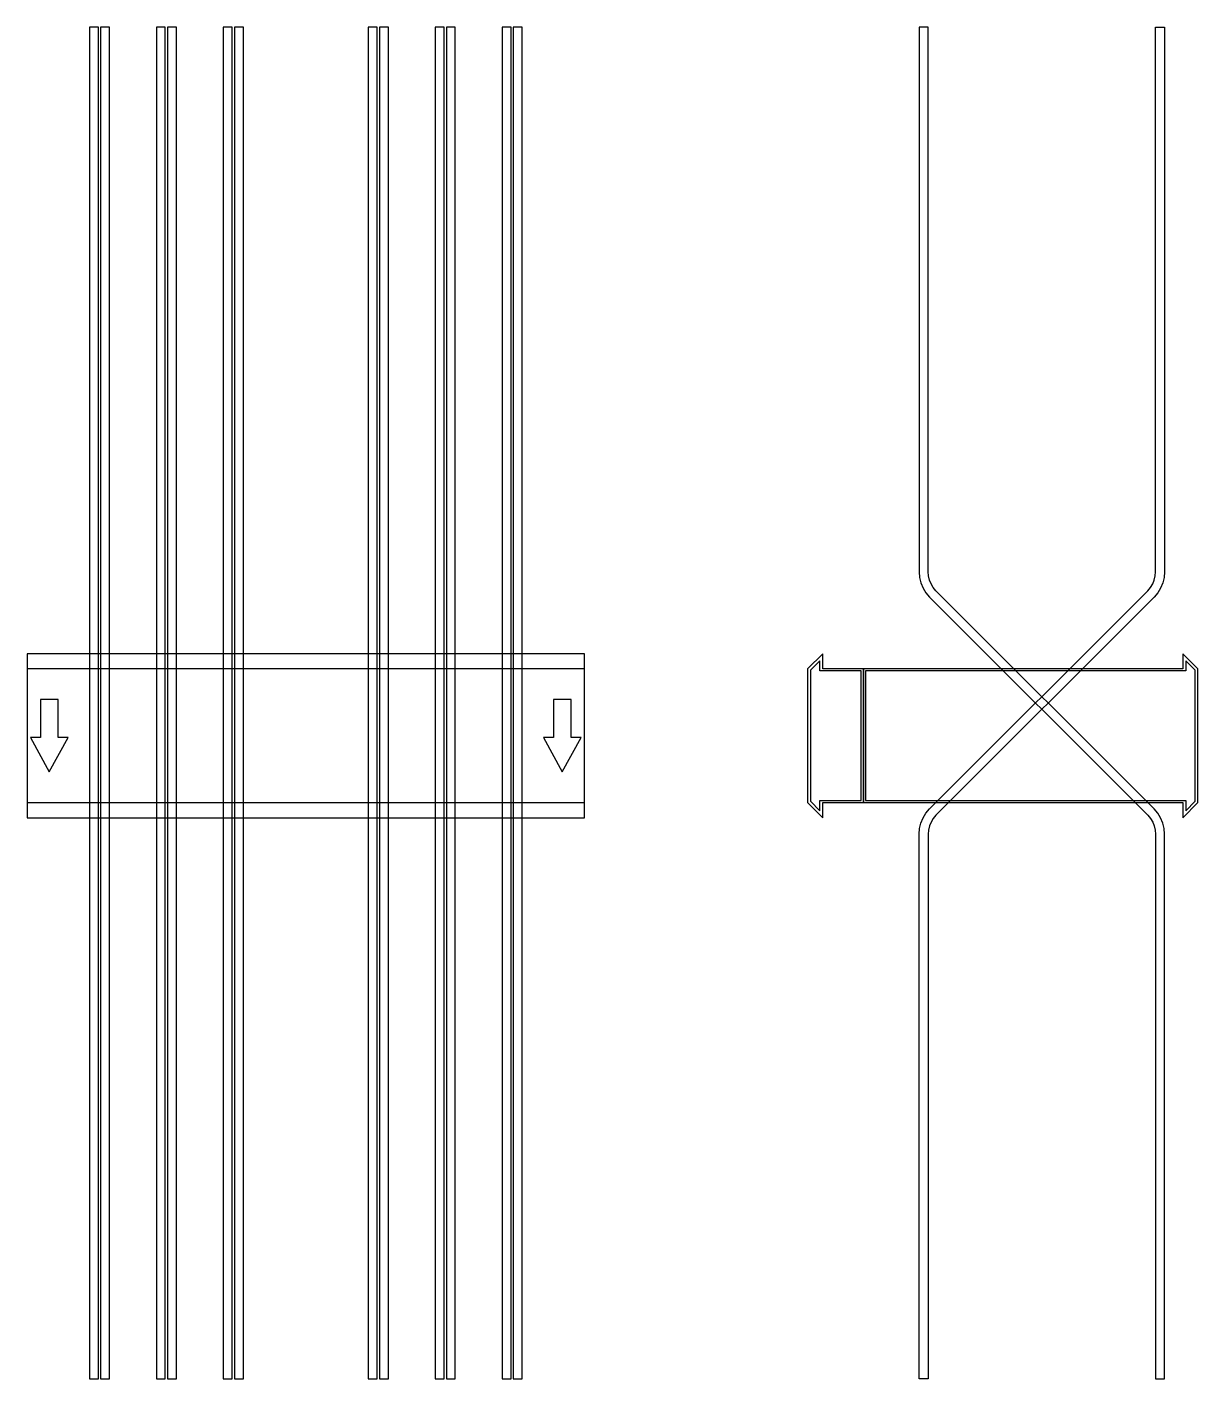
# Model space of a CAD drawing. Extents: x 0 to 1050, y -577 to 635.
import ezdxf

# ---------------------------------------------------------------- set-up
doc = ezdxf.new("R2010")
doc.units = 0
doc.layers.add('Halfen', color=7, linetype='CONTINUOUS')

msp = doc.modelspace()

# ---------------------------------------------------------------- linework, layer by layer
at = {"layer": 'Halfen', "color": 7}
for points in [[(64, -576.569), (64, 635.197), (56, 635.197), (56, -576.569)], [(74, -576.569), (74, 635.197), (66, 635.197), (66, -576.569)], [(124, -576.569), (124, 635.197), (116, 635.197), (116, -576.569)], [(134, -576.569), (134, 635.197), (126, 635.197), (126, -576.569)], [(184, -576.569), (184, 635.197), (176, 635.197), (176, -576.569)], [(194, -576.569), (194, 635.197), (186, 635.197), (186, -576.569)], [(314, -576.569), (314, 635.197), (306, 635.197), (306, -576.569)], [(324, -576.569), (324, 635.197), (316, 635.197), (316, -576.569)], [(374, -576.569), (374, 635.197), (366, 635.197), (366, -576.569)], [(384, -576.569), (384, 635.197), (376, 635.197), (376, -576.569)], [(434, -576.569), (434, 635.197), (426, 635.197), (426, -576.569)], [(444, -576.569), (444, 635.197), (436, 635.197), (436, -576.569)], [(1020, -576.569), (1020, -88.284), (1019.606, -83.278), (1018.434, -78.396), (1016.512, -73.757), (1013.889, -69.475), (1010.627, -65.657), (815.029, 129.941), (812.584, 132.805), (810.616, 136.016), (809.175, 139.495), (808.295, 143.157), (808, 146.912), (808, 635.197), (800, 635.197), (800, 146.912), (800.394, 141.906), (801.566, 137.023), (803.488, 132.384), (806.111, 128.103), (809.373, 124.284), (1004.971, -71.314), (1007.416, -74.177), (1009.384, -77.388), (1010.825, -80.868), (1011.705, -84.53), (1012, -88.284), (1012, -576.569)], [(800, -576.569), (800, -88.284), (800.394, -83.278), (801.566, -78.396), (803.488, -73.757), (806.111, -69.475), (809.373, -65.657), (1004.971, 129.941), (1007.416, 132.805), (1009.384, 136.016), (1010.825, 139.495), (1011.705, 143.157), (1012, 146.912), (1012, 635.197), (1020, 635.197), (1020, 146.912), (1019.606, 141.906), (1018.434, 137.023), (1016.512, 132.384), (1013.889, 128.103), (1010.627, 124.284), (815.029, -71.314), (812.584, -74.177), (810.616, -77.388), (809.175, -80.868), (808.295, -84.53), (808, -88.284), (808, -576.569)], [(0, -73.5), (500, -73.5), (500, 73.5), (0, 73.5)], [(750, -60), (750, 60), (713.5, 60), (713.5, 73.5), (700, 60), (700, -60), (713.5, -73.5), (713.5, -60)], [(1050, -60), (1050, 60), (1036.5, 73.5), (1036.5, 60), (750, 60), (750, -60), (1036.5, -60), (1036.5, -73.5)], [(748, -58), (748, 58), (711, 58), (711, 67.25), (702.5, 58.75), (702.5, -58.75), (711, -67.25), (711, -58)], [(1047.5, -58.75), (1047.5, 58.75), (1039, 67.25), (1039, 58), (752, 58), (752, -58), (1039, -58), (1039, -67.25)], [(0, -60), (500, -60), (500, 60), (0, 60)], [(20, -32.5), (37, -1.5), (28, -1.5), (28, 32.5), (12, 32.5), (12, -1.5), (3, -1.5)], [(480, -32.5), (497, -1.5), (488, -1.5), (488, 32.5), (472, 32.5), (472, -1.5), (463, -1.5)]]:
    msp.add_lwpolyline(points, close=True, dxfattribs=at)

doc.saveas('drawing.dxf')
